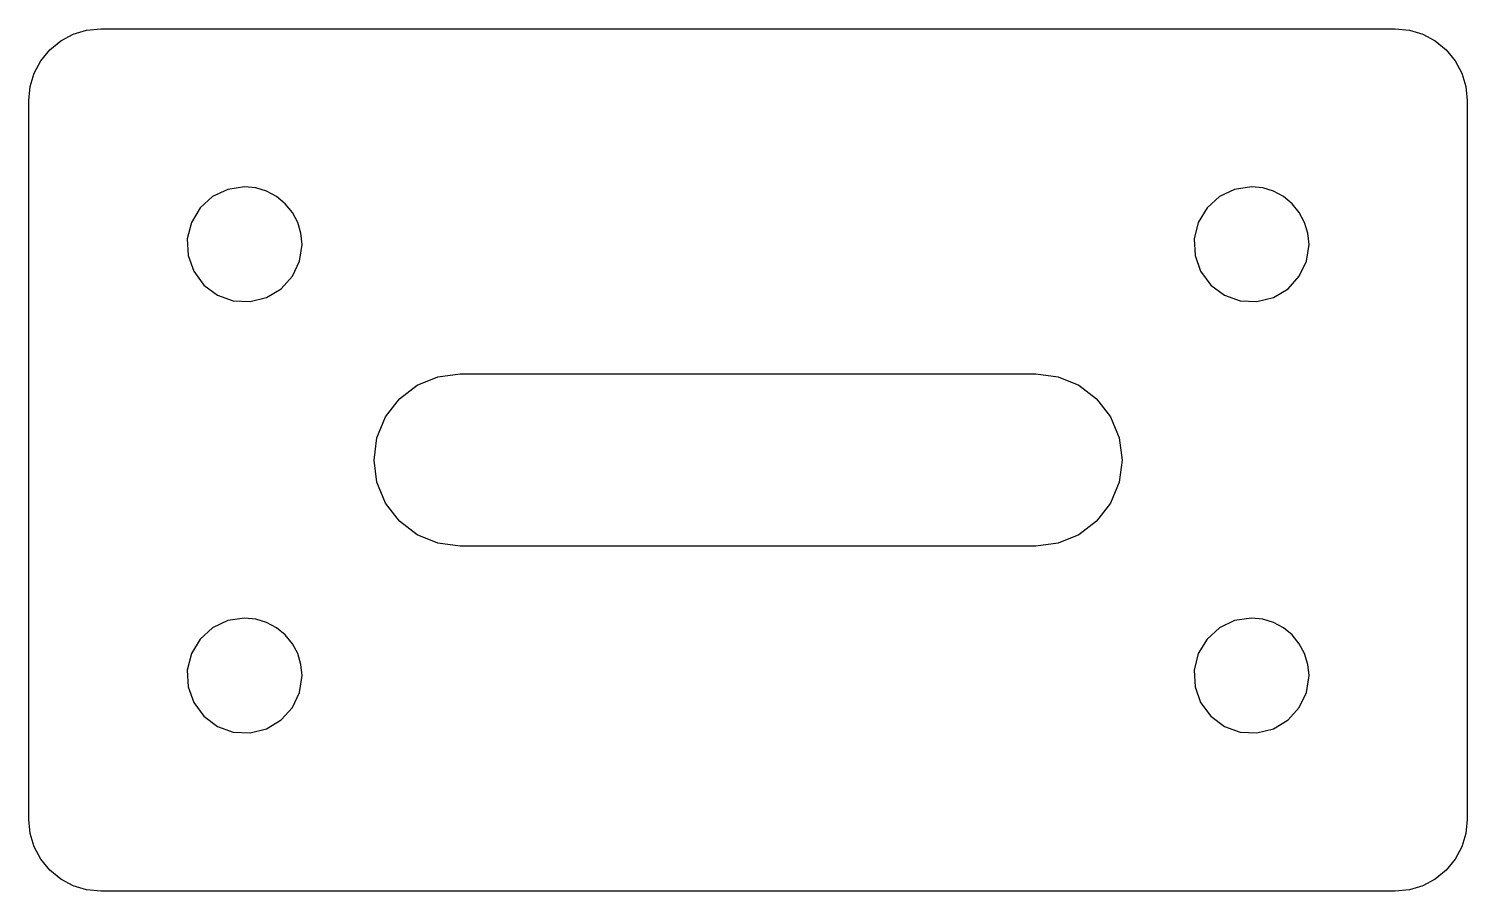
# Model space of a CAD drawing. Extents: x 10 to 110, y 10 to 70.
import ezdxf

# ---------------------------------------------------------------- set-up
doc = ezdxf.new("R2010")
doc.units = 0

msp = doc.modelspace()

# ---------------------------------------------------------------- linework, layer by layer
at = {"layer": 'Holes', "color": 7}
for points in [[(25, 59), (23.82711, 58.824369), (22.777719, 58.325878), (21.91559, 57.547132), (21.304482, 56.530734), (21.017898, 55.379913), (21.076859, 54.219639), (21.466404, 53.125122), (22.171573, 52.171573), (23.125122, 51.466404), (24.219639, 51.076859), (25.379913, 51.017898), (26.530734, 51.304482), (27.547132, 51.91559), (28.325878, 52.777719), (28.824369, 53.82711), (29, 55), (28.922431, 55.784005), (28.695518, 56.530734), (28.327953, 57.219202), (27.828427, 57.828427), (27.219202, 58.327953), (26.530734, 58.695518), (25.784005, 58.922431), (25, 59), (25, 59)], [(95, 59), (93.82711, 58.824369), (92.777719, 58.325878), (91.91559, 57.547132), (91.304482, 56.530734), (91.017898, 55.379913), (91.076859, 54.219639), (91.466404, 53.125122), (92.171573, 52.171573), (93.125122, 51.466404), (94.219639, 51.076859), (95.379913, 51.017898), (96.530734, 51.304482), (97.547132, 51.91559), (98.325878, 52.777719), (98.824369, 53.82711), (99, 55), (98.922431, 55.784005), (98.695518, 56.530734), (98.327953, 57.219202), (97.828427, 57.828427), (97.219202, 58.327953), (96.530734, 58.695518), (95.784005, 58.922431), (95, 59), (95, 59)], [(25, 29), (23.82711, 28.824369), (22.777719, 28.325878), (21.91559, 27.547132), (21.304482, 26.530734), (21.017898, 25.379913), (21.076859, 24.219639), (21.466404, 23.125122), (22.171573, 22.171573), (23.125122, 21.466404), (24.219639, 21.076859), (25.379913, 21.017898), (26.530734, 21.304482), (27.547132, 21.91559), (28.325878, 22.777719), (28.824369, 23.82711), (29, 25), (28.922431, 25.784005), (28.695518, 26.530734), (28.327953, 27.219202), (27.828427, 27.828427), (27.219202, 28.327953), (26.530734, 28.695518), (25.784005, 28.922431), (25, 29), (25, 29)], [(95, 29), (93.82711, 28.824369), (92.777719, 28.325878), (91.91559, 27.547132), (91.304482, 26.530734), (91.017898, 25.379913), (91.076859, 24.219639), (91.466404, 23.125122), (92.171573, 22.171573), (93.125122, 21.466404), (94.219639, 21.076859), (95.379913, 21.017898), (96.530734, 21.304482), (97.547132, 21.91559), (98.325878, 22.777719), (98.824369, 23.82711), (99, 25), (98.922431, 25.784005), (98.695518, 26.530734), (98.327953, 27.219202), (97.828427, 27.828427), (97.219202, 28.327953), (96.530734, 28.695518), (95.784005, 28.922431), (95, 29), (95, 29)]]:
    msp.add_lwpolyline(points, dxfattribs=at)
at = {"layer": 'Outline', "color": 7}
msp.add_lwpolyline([(15, 70), (105, 70), (105.980007, 69.903039), (106.913417, 69.619398), (107.774003, 69.159941), (108.535534, 68.535534), (109.159941, 67.774003), (109.619398, 66.913417), (109.903039, 65.980007), (110, 65), (110, 15), (109.903039, 14.019993), (109.619398, 13.086583), (109.159941, 12.225997), (108.535534, 11.464466), (107.774003, 10.840059), (106.913417, 10.380602), (105.980007, 10.096961), (105, 10), (15, 10), (14.019993, 10.096961), (13.086583, 10.380602), (12.225997, 10.840059), (11.464466, 11.464466), (10.840059, 12.225997), (10.380602, 13.086583), (10.096961, 14.019993), (10, 15), (10, 65), (10.096961, 65.980007), (10.380602, 66.913417), (10.840059, 67.774003), (11.464466, 68.535534), (12.225997, 69.159941), (13.086583, 69.619398), (14.019993, 69.903039), (15, 70), (15, 70)], dxfattribs=at)
at = {"layer": 'Pocket', "color": 7}
msp.add_lwpolyline([(40, 46), (80, 46), (81.565506, 45.792307), (83, 45.196152), (84.233532, 44.251921), (85.196152, 43), (85.799038, 41.540386), (86, 40), (85.799038, 38.459614), (85.196152, 37), (84.233532, 35.748079), (83, 34.803848), (81.565506, 34.207693), (80, 34), (40, 34), (38.434494, 34.207693), (37, 34.803848), (35.766468, 35.748079), (34.803848, 37), (34.200962, 38.459614), (34, 40), (34.200962, 41.540386), (34.803848, 43), (35.766468, 44.251921), (37, 45.196152), (38.434494, 45.792307), (40, 46), (40, 46)], close=True, dxfattribs=at)

doc.saveas('drawing.dxf')
